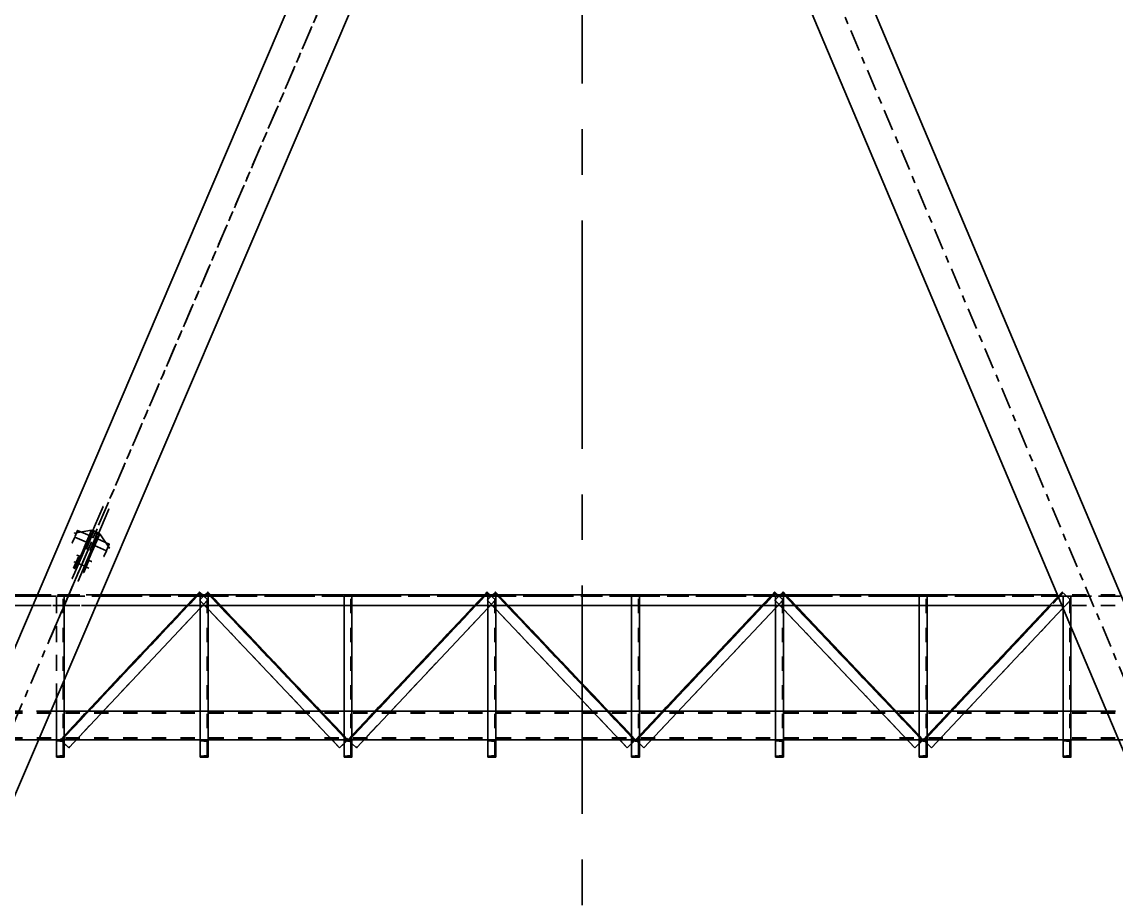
# Model space of a CAD drawing. Header units: millimetres. Extents: x 2368 to 8313, y 7493 to 11698.
# Drawn here: x 4810.7 to 4962.8, y 11250.8 to 11373.3 of the extents above; entities that cross this region are included whole.
import ezdxf

# ---------------------------------------------------------------- set-up
doc = ezdxf.new("R2010")
doc.units = ezdxf.units.MM
for name, pattern in [('CENTER', [50.8, 31.75, -6.35, 6.35, -6.35]), ('XKITLINE00', [0]), ('XKITLINE02', [4, 2, -2]), ('XKITLINE03', [6, 3, -1, 1, -1])]:
    doc.linetypes.add(name, pattern=pattern)
doc.styles.add('ROMANS', font='romans.shx')
doc.dimstyles.new('MD300', dxfattribs={"dimtxt": 2.5, "dimasz": 2.5, "dimexe": 1, "dimexo": 1, "dimgap": 0.5, "dimtad": 1, "dimdec": 1, "dimlfac": 50, "dimrnd": 0.5, "dimdsep": 46, "dimtxsty": 'ROMANS', "dimcen": 1, "dimclrd": 146, "dimclre": 146, "dimclrt": 30, "dimadec": 1, "dimazin": 2, "dimtfac": 1, "dimtdec": 1, "dimtmove": 0, "dimatfit": 1, "dimfxl": 1, "dimtolj": 1, "dimtzin": 0, "dimlwd": -1, "dimlwe": -1, "dimarcsym": 0})

# ---------------------------------------------------------------- blocks, each defined once
blk = doc.blocks.new('*D36')
at = {"color": 146, "transparency": 16777216}
for p, q in [((3888.59, 11276.27), (3888.59, 10979.26)), ((5216.59, 11054.98), (5216.59, 10979.26)), ((3891.09, 10980.26), (5214.09, 10980.26))]:
    blk.add_line(p, q, dxfattribs=at)
for points in [[(3891.09, 10980.68), (3891.09, 10979.85), (3888.59, 10980.26)], [(5214.09, 10980.68), (5214.09, 10979.85), (5216.59, 10980.26)]]:
    blk.add_solid(points, dxfattribs=at)
at = {"layer": 'Defpoints', "color": 0, "transparency": 16777216}
for p in [(3888.59, 11277.27), (5216.59, 11055.98), (5216.59, 10980.26)]:
    blk.add_point(p, dxfattribs=at)
at = {"color": 30, "transparency": 16777216, "insert": (4552.59, 10982.01), "char_height": 2.5, "attachment_point": 5, "style": 'ROMANS'}
blk.add_mtext('\\A1;66400', dxfattribs=at)
blk = doc.blocks.new('*D38')
at = {"color": 146, "transparency": 16777216}
for p, q in [((3888.58, 11276.27), (3888.58, 10968.16)), ((6544.59, 11276.27), (6544.59, 10968.16)), ((6542.09, 10969.16), (3891.08, 10969.16))]:
    blk.add_line(p, q, dxfattribs=at)
for points in [[(3891.08, 10969.58), (3891.08, 10968.75), (3888.58, 10969.16)], [(6542.09, 10969.58), (6542.09, 10968.75), (6544.59, 10969.16)]]:
    blk.add_solid(points, dxfattribs=at)
at = {"layer": 'Defpoints', "color": 0, "transparency": 16777216}
for p in [(3888.58, 11277.27), (6544.59, 11277.27), (3888.58, 10969.16)]:
    blk.add_point(p, dxfattribs=at)
at = {"color": 30, "transparency": 16777216, "insert": (5216.59, 10970.91), "char_height": 2.5, "attachment_point": 5, "style": 'ROMANS'}
blk.add_mtext('\\A1;132800', dxfattribs=at)

msp = doc.modelspace()

# ---------------------------------------------------------------- linework, layer by layer
at = {"color": 6, "linetype": 'CENTER'}
msp.add_line((4888.5882, 10907.5139), (4888.5882, 11495.735), dxfattribs=at)
at = {"color": 8, "linetype": 'XKITLINE03'}
for p, q in [((4724.5881, 11077.119), (4888.5881, 11460.5251)), ((4724.5882, 11077.119), (4888.5882, 11460.5251)), ((4888.5881, 11460.5251), (5052.5881, 11072.0118)), ((4888.5882, 11460.5251), (5052.5882, 11072.0118)), ((4814.4261, 11287.146), (4872.9122, 11423.8772)), ((4821.9418, 11305.8608), (4819.0685, 11299.1436)), ((4822.7693, 11305.5068), (4819.896, 11298.7896)), ((4817.9731, 11302.1767), (4820.3504, 11302.5726)), ((4818.0295, 11296.7144), (4820.9027, 11303.4317)), ((4818.4012, 11302.5419), (4818.0616, 11301.7479)), ((4820.0562, 11301.834), (4818.4012, 11302.5419)), ((4818.857, 11296.3605), (4821.7302, 11303.0777)), ((4820.3504, 11302.5726), (4819.3287, 11300.184)), ((4819.6296, 11300.023), (4820.6746, 11302.4661)), ((4821.1895, 11302.2459), (4820.1445, 11299.8028)), ((4820.6746, 11302.4661), (4820.935, 11302.3629)), ((4820.935, 11302.3629), (4821.1895, 11302.2459)), ((4818.0046, 11301.6148), (4817.665, 11300.8208)), ((4819.6596, 11300.9069), (4818.0046, 11301.6148)), ((4818.403, 11297.9691), (4819.6596, 11300.9069)), ((4818.7996, 11298.8962), (4820.0562, 11301.834)), ((4819.07, 11298.0027), (4820.2403, 11300.7389)), ((4819.9029, 11298.4243), (4821.1595, 11301.3621)), ((4821.4904, 11302.0849), (4820.4688, 11299.6964)), ((4821.1595, 11301.3621), (4822.8145, 11300.6542)), ((4822.846, 11300.0923), (4821.4904, 11302.0849)), ((4822.8145, 11300.6542), (4822.4749, 11299.8602)), ((4820.1213, 11300.4605), (4814.6347, 11287.6337)), ((4819.0685, 11299.1436), (4817.6592, 11295.8487)), ((4819.5063, 11297.4971), (4820.7629, 11300.4349)), ((4819.8841, 11299.906), (4819.6296, 11300.023)), ((4820.7629, 11300.4349), (4822.4179, 11299.727)), ((4822.4179, 11299.727), (4822.0783, 11298.933)), ((4817.8569, 11297.3027), (4818.2781, 11298.2873)), ((4818.1028, 11297.8775), (4817.8569, 11297.3027)), ((4817.9433, 11298.1657), (4818.403, 11297.9691)), ((4818.004, 11297.2398), (4818.4252, 11298.2243)), ((4818.2499, 11297.8146), (4818.004, 11297.2398)), ((4818.5239, 11298.8621), (4818.1028, 11297.8775)), ((4818.6711, 11298.7992), (4818.2499, 11297.8146)), ((4818.3399, 11299.0929), (4818.7996, 11298.8962)), ((4818.3995, 11296.4351), (4819.07, 11298.0027)), ((4819.5144, 11297.5161), (4818.4111, 11297.988)), ((4819.896, 11298.7896), (4818.4867, 11295.4948)), ((4819.2544, 11296.7049), (4819.6756, 11297.6895)), ((4819.9215, 11298.2643), (4819.5003, 11297.2798)), ((4820.3626, 11298.2277), (4819.9029, 11298.4243)), ((4814.6676, 11287.7106), (4818.3995, 11296.4351)), ((4817.6592, 11295.8487), (4818.0295, 11296.7144)), ((4818.4867, 11295.4948), (4818.857, 11296.3605)), ((4819.5003, 11297.2798), (4819.2544, 11296.7049)), ((4819.966, 11297.3005), (4819.5063, 11297.4971)), ((4814.6347, 11287.6337), (4814.6676, 11287.7106))]:
    msp.add_line(p, q, dxfattribs=at)
at = {"color": 8, "linetype": 'XKITLINE00'}
for p, q in [((4903.1527, 11436.455), (4969.5606, 11279.1356)), ((4873.6618, 11435.9436), (4807.5808, 11281.4566)), ((4895.6673, 11433.3218), (5037.8981, 11096.3795)), ((4881.1321, 11432.7801), (4739.3285, 11101.2657))]:
    msp.add_line(p, q, dxfattribs=at)
at = {"color": 3, "linetype": 'XKITLINE02'}
for p, q in [((4970.7162, 11293.5862), (4636.3956, 11293.5862)), ((4970.7162, 11293.4162), (4636.3956, 11293.4162)), ((4970.7162, 11293.4162), (4636.3956, 11293.4162)), ((4821.5926, 11293.5862), (4812.7692, 11293.5862)), ((4816.5591, 11293.4162), (4815.4591, 11293.4162)), ((4815.4591, 11279.2471), (4815.4591, 11293.4162)), ((4815.4591, 11271.0162), (4815.4591, 11293.4162)), ((4816.5591, 11293.4162), (4815.4591, 11293.4162)), ((4835.3565, 11293.9644), (4816.0091, 11273.4162)), ((4835.473, 11293.8547), (4816.1256, 11273.3065)), ((4816.4191, 11271.0162), (4816.4191, 11293.4162)), ((4816.4191, 11271.0162), (4816.4191, 11293.4162)), ((4816.5591, 11281.8187), (4816.5591, 11293.4162)), ((4816.5591, 11271.0162), (4816.5591, 11293.4162)), ((4835.0004, 11293.5862), (4833.588, 11292.0862)), ((4835.2201, 11293.5862), (4833.8078, 11292.0862)), ((4836.5214, 11292.8676), (4835.3565, 11293.9644)), ((4835.473, 11293.8547), (4835.3565, 11293.9644)), ((4836.5192, 11293.9667), (4835.3582, 11292.8657)), ((4836.118, 11293.5862), (4835.3583, 11292.8657)), ((4836.5591, 11293.4162), (4835.4591, 11293.4162)), ((4835.4591, 11292.0862), (4835.4591, 11293.4162)), ((4835.4591, 11271.0162), (4835.4591, 11293.4162)), ((4836.5591, 11293.4162), (4835.4591, 11293.4162)), ((4836.5214, 11292.8676), (4835.7582, 11293.5862)), ((4855.893, 11273.3061), (4836.4031, 11293.8566)), ((4836.4191, 11271.0162), (4836.4191, 11293.4162)), ((4836.4191, 11271.0162), (4836.4191, 11293.4162)), ((4856.0091, 11273.4162), (4836.5192, 11293.9667)), ((4836.5591, 11292.0862), (4836.5591, 11293.4162)), ((4836.5591, 11271.0162), (4836.5591, 11293.4162)), ((4838.0821, 11292.0862), (4836.6596, 11293.5862)), ((4838.3027, 11292.0862), (4836.8801, 11293.5862)), ((4856.5591, 11293.4162), (4855.4591, 11293.4162)), ((4855.4591, 11292.0862), (4855.4591, 11293.4162)), ((4855.4591, 11271.0162), (4855.4591, 11293.4162)), ((4856.5591, 11293.4162), (4855.4591, 11293.4162)), ((4875.3565, 11293.9644), (4856.0091, 11273.4162)), ((4875.473, 11293.8547), (4856.1256, 11273.3065)), ((4856.4191, 11271.0162), (4856.4191, 11293.4162)), ((4856.4191, 11271.0162), (4856.4191, 11293.4162)), ((4856.5591, 11292.0862), (4856.5591, 11293.4162)), ((4856.5591, 11271.0162), (4856.5591, 11293.4162)), ((4875.0004, 11293.5862), (4873.588, 11292.0862)), ((4875.2201, 11293.5862), (4873.8078, 11292.0862)), ((4875.473, 11293.8547), (4875.3565, 11293.9644)), ((4876.5214, 11292.8676), (4875.3565, 11293.9644)), ((4876.5192, 11293.9667), (4875.3582, 11292.8657)), ((4876.118, 11293.5862), (4875.3583, 11292.8657)), ((4876.5591, 11293.4162), (4875.4591, 11293.4162)), ((4875.4591, 11292.0862), (4875.4591, 11293.4162)), ((4875.4591, 11271.0162), (4875.4591, 11293.4162)), ((4876.5591, 11293.4162), (4875.4591, 11293.4162)), ((4876.5214, 11292.8676), (4875.7582, 11293.5862)), ((4895.893, 11273.3061), (4876.4031, 11293.8566)), ((4876.4191, 11271.0162), (4876.4191, 11293.4162)), ((4876.4191, 11271.0162), (4876.4191, 11293.4162)), ((4896.0091, 11273.4162), (4876.5192, 11293.9667)), ((4876.5591, 11292.0862), (4876.5591, 11293.4162)), ((4876.5591, 11271.0162), (4876.5591, 11293.4162)), ((4878.0821, 11292.0862), (4876.6596, 11293.5862)), ((4878.3027, 11292.0862), (4876.8801, 11293.5862)), ((4895.4591, 11292.0862), (4895.4591, 11293.4162)), ((4896.5591, 11293.4162), (4895.4591, 11293.4162)), ((4896.5591, 11293.4162), (4895.4591, 11293.4162)), ((4895.4591, 11271.0162), (4895.4591, 11293.4162)), ((4915.3565, 11293.9644), (4896.0091, 11273.4162)), ((4915.4729, 11293.8547), (4896.1256, 11273.3065)), ((4896.4191, 11271.0162), (4896.4191, 11293.4162)), ((4896.4191, 11271.0162), (4896.4191, 11293.4162)), ((4896.5591, 11292.0862), (4896.5591, 11293.4162)), ((4896.5591, 11271.0162), (4896.5591, 11293.4162)), ((4915.0004, 11293.5862), (4913.588, 11292.0862)), ((4915.2201, 11293.5862), (4913.8078, 11292.0862)), ((4915.473, 11293.8547), (4915.3565, 11293.9644)), ((4916.5214, 11292.8676), (4915.3565, 11293.9644)), ((4916.5192, 11293.9667), (4915.3582, 11292.8657)), ((4916.118, 11293.5862), (4915.3582, 11292.8657)), ((4915.4591, 11292.0862), (4915.4591, 11293.4162)), ((4916.5591, 11293.4162), (4915.4591, 11293.4162)), ((4916.5591, 11293.4162), (4915.4591, 11293.4162)), ((4915.4591, 11271.0162), (4915.4591, 11293.4162)), ((4916.5214, 11292.8676), (4915.7582, 11293.5862)), ((4916.5192, 11293.9667), (4916.4031, 11293.8566)), ((4935.893, 11273.3061), (4916.4031, 11293.8566)), ((4916.4191, 11271.0162), (4916.4191, 11293.4162)), ((4916.4191, 11271.0162), (4916.4191, 11293.4162)), ((4936.0091, 11273.4162), (4916.5192, 11293.9667)), ((4916.5591, 11292.0862), (4916.5591, 11293.4162)), ((4916.5591, 11271.0162), (4916.5591, 11293.4162)), ((4918.0821, 11292.0862), (4916.6595, 11293.5862)), ((4918.3026, 11292.0862), (4916.8801, 11293.5862)), ((4935.4591, 11292.0862), (4935.4591, 11293.4162)), ((4936.5591, 11293.4162), (4935.4591, 11293.4162)), ((4936.5591, 11293.4162), (4935.4591, 11293.4162)), ((4935.4591, 11271.0162), (4935.4591, 11293.4162)), ((4955.3565, 11293.9644), (4936.0091, 11273.4162)), ((4955.4729, 11293.8547), (4936.1256, 11273.3065)), ((4936.4191, 11271.0162), (4936.4191, 11293.4162)), ((4936.4191, 11271.0162), (4936.4191, 11293.4162)), ((4936.5591, 11292.0862), (4936.5591, 11293.4162)), ((4936.5591, 11271.0162), (4936.5591, 11293.4162)), ((4955.3565, 11293.9644), (4953.588, 11292.0862)), ((4955.473, 11293.8547), (4953.8078, 11292.0862)), ((4970.7162, 11293.5862), (4954.6527, 11293.5862)), ((4956.5214, 11292.8676), (4955.3565, 11293.9644)), ((4956.5214, 11292.8676), (4955.3565, 11293.9644)), ((4955.4591, 11291.6759), (4955.4591, 11293.4162)), ((4956.5591, 11293.4162), (4955.4591, 11293.4162)), ((4956.5591, 11293.4162), (4955.4591, 11293.4162)), ((4955.4591, 11271.0162), (4955.4591, 11293.4162)), ((4956.4191, 11271.0162), (4956.4191, 11293.4162)), ((4956.4191, 11271.0162), (4956.4191, 11293.4162)), ((4956.5591, 11289.07), (4956.5591, 11293.4162)), ((4956.5591, 11271.0162), (4956.5591, 11293.4162)), ((4970.7162, 11292.0862), (4636.3956, 11292.0862)), ((4820.951, 11292.0862), (4812.1276, 11292.0862)), ((4836.5214, 11292.8676), (4817.174, 11272.3194)), ((4854.8482, 11272.3152), (4835.3582, 11292.8657)), ((4836.5591, 11291.5995), (4835.3583, 11292.8657)), ((4836.5214, 11292.8676), (4835.4591, 11291.7394)), ((4876.5214, 11292.8676), (4857.174, 11272.3194)), ((4894.8482, 11272.3152), (4875.3582, 11292.8657)), ((4876.5591, 11291.5995), (4875.3583, 11292.8657)), ((4876.5214, 11292.8676), (4875.4591, 11291.7394)), ((4916.5214, 11292.8676), (4897.174, 11272.3194)), ((4916.5591, 11291.5995), (4915.3582, 11292.8657)), ((4934.8482, 11272.3152), (4915.3582, 11292.8657)), ((4916.5214, 11292.8676), (4915.4591, 11291.7394)), ((4956.5214, 11292.8676), (4937.174, 11272.3194)), ((4970.7162, 11292.0862), (4955.2859, 11292.0862)), ((4956.5214, 11292.8676), (4955.4406, 11291.7197)), ((4970.7229, 11277.4162), (4636.3956, 11277.4162)), ((4970.7228, 11277.4162), (4636.3956, 11277.4162)), ((4970.7229, 11277.2462), (4636.3956, 11277.2462)), ((4970.7228, 11277.2462), (4636.3956, 11277.2462)), ((4970.7229, 11277.1398), (4636.3956, 11277.1398)), ((4970.7228, 11277.1398), (4636.3956, 11277.1398)), ((4814.676, 11277.4162), (4798.3894, 11277.4162)), ((4816.5591, 11277.4162), (4815.4591, 11277.4162)), ((4821.973, 11277.4162), (4819.7753, 11277.4162)), ((4836.5591, 11277.4162), (4835.4591, 11277.4162)), ((4852.2156, 11277.4162), (4850.0105, 11277.4162)), ((4856.5591, 11277.4162), (4855.4591, 11277.4162)), ((4861.973, 11277.4162), (4859.7753, 11277.4162)), ((4876.5591, 11277.4162), (4875.4591, 11277.4162)), ((4892.2156, 11277.4162), (4890.0105, 11277.4162)), ((4896.5591, 11277.4162), (4895.4591, 11277.4162)), ((4901.973, 11277.4162), (4899.7753, 11277.4162)), ((4916.5591, 11277.4162), (4915.4591, 11277.4162)), ((4932.2156, 11277.4162), (4930.0104, 11277.4162)), ((4936.5591, 11277.4162), (4935.4591, 11277.4162)), ((4941.973, 11277.4162), (4939.7753, 11277.4162)), ((4956.5591, 11277.4162), (4955.4591, 11277.4162)), ((4970.7296, 11277.4162), (4961.4784, 11277.4162)), ((4970.7229, 11273.6926), (4636.3956, 11273.6926)), ((4970.7228, 11273.6926), (4636.3956, 11273.6926)), ((4970.7229, 11273.5862), (4636.3956, 11273.5862)), ((4970.7228, 11273.5862), (4636.3956, 11273.5862)), ((4970.7229, 11273.4162), (4636.3956, 11273.4162)), ((4970.7228, 11273.4162), (4636.3956, 11273.4162)), ((4812.965, 11273.4162), (4796.6786, 11273.4162)), ((4818.2067, 11273.4162), (4815.4591, 11273.4162)), ((4815.4591, 11273.4162), (4815.4591, 11273.2802)), ((4816.5591, 11273.4162), (4815.4591, 11273.4162)), ((4815.4591, 11273.4162), (4815.4591, 11273.2802)), ((4816.4191, 11273.2034), (4815.4591, 11273.2802)), ((4817.174, 11272.3194), (4816.0091, 11273.4162)), ((4816.5591, 11272.8983), (4816.0091, 11273.4162)), ((4816.5591, 11273.7669), (4816.5591, 11274.0003)), ((4816.5591, 11273.4162), (4816.5591, 11271.0162)), ((4816.5591, 11273.4162), (4816.5591, 11271.0162)), ((4836.5591, 11273.4162), (4835.4591, 11273.4162)), ((4835.4591, 11273.4162), (4835.4591, 11273.2802)), ((4836.5591, 11273.4162), (4835.4591, 11273.4162)), ((4835.4591, 11273.4162), (4835.4591, 11273.2802)), ((4836.4191, 11273.2034), (4835.4591, 11273.2802)), ((4836.5591, 11273.4162), (4836.5591, 11271.0162)), ((4836.5591, 11273.4162), (4836.5591, 11271.0162)), ((4858.2067, 11273.4162), (4853.804, 11273.4162)), ((4856.0091, 11273.4162), (4854.8482, 11272.3152)), ((4855.4591, 11273.7636), (4855.4591, 11273.9961)), ((4855.4591, 11273.4162), (4855.4591, 11273.2802)), ((4856.5591, 11273.4162), (4855.4591, 11273.4162)), ((4855.4591, 11273.4162), (4855.4591, 11273.2802)), ((4855.893, 11273.3061), (4855.4591, 11272.8946)), ((4856.4191, 11273.2034), (4855.4591, 11273.2802)), ((4856.5591, 11272.8983), (4856.0091, 11273.4162)), ((4857.174, 11272.3194), (4856.0091, 11273.4162)), ((4856.5591, 11273.7669), (4856.5591, 11274.0003)), ((4856.5591, 11273.4162), (4856.5591, 11271.0162)), ((4856.5591, 11273.4162), (4856.5591, 11271.0162)), ((4876.5591, 11273.4162), (4875.4591, 11273.4162)), ((4875.4591, 11273.4162), (4875.4591, 11273.2802)), ((4876.5591, 11273.4162), (4875.4591, 11273.4162)), ((4875.4591, 11273.4162), (4875.4591, 11273.2802)), ((4876.4191, 11273.2034), (4875.4591, 11273.2802)), ((4876.5591, 11273.4162), (4876.5591, 11271.0162)), ((4876.5591, 11273.4162), (4876.5591, 11271.0162)), ((4898.2067, 11273.4162), (4893.804, 11273.4162)), ((4896.0091, 11273.4162), (4894.8482, 11272.3152)), ((4895.4591, 11273.7636), (4895.4591, 11273.9961)), ((4895.4591, 11273.4162), (4895.4591, 11273.2802)), ((4896.5591, 11273.4162), (4895.4591, 11273.4162)), ((4895.4591, 11273.4162), (4895.4591, 11273.2802)), ((4895.893, 11273.3061), (4895.4591, 11272.8946)), ((4896.4191, 11273.2034), (4895.4591, 11273.2802)), ((4896.5591, 11272.8983), (4896.0091, 11273.4162)), ((4897.174, 11272.3194), (4896.0091, 11273.4162)), ((4896.5591, 11273.7669), (4896.5591, 11274.0003)), ((4896.5591, 11273.4162), (4896.5591, 11271.0162)), ((4896.5591, 11273.4162), (4896.5591, 11271.0162)), ((4916.5591, 11273.4162), (4915.4591, 11273.4162)), ((4915.4591, 11273.4162), (4915.4591, 11273.2802)), ((4916.5591, 11273.4162), (4915.4591, 11273.4162)), ((4915.4591, 11273.4162), (4915.4591, 11273.2802)), ((4916.4191, 11273.2034), (4915.4591, 11273.2802)), ((4916.5591, 11273.4162), (4916.5591, 11271.0162)), ((4916.5591, 11273.4162), (4916.5591, 11271.0162)), ((4938.2067, 11273.4162), (4933.804, 11273.4162)), ((4936.0091, 11273.4162), (4934.8482, 11272.3152)), ((4935.4591, 11273.7636), (4935.4591, 11273.9961)), ((4935.4591, 11273.4162), (4935.4591, 11273.2802)), ((4936.5591, 11273.4162), (4935.4591, 11273.4162)), ((4935.4591, 11273.4162), (4935.4591, 11273.2802)), ((4935.893, 11273.3061), (4935.4591, 11272.8946)), ((4936.4191, 11273.2034), (4935.4591, 11273.2802)), ((4936.5591, 11272.8983), (4936.0091, 11273.4162)), ((4937.174, 11272.3194), (4936.0091, 11273.4162)), ((4936.5591, 11273.7669), (4936.5591, 11274.0003)), ((4936.5591, 11273.4162), (4936.5591, 11271.0162)), ((4936.5591, 11273.4162), (4936.5591, 11271.0162)), ((4956.5591, 11273.4162), (4955.4591, 11273.4162)), ((4955.4591, 11273.4162), (4955.4591, 11273.2802)), ((4956.5591, 11273.4162), (4955.4591, 11273.4162)), ((4955.4591, 11273.4162), (4955.4591, 11273.2802)), ((4956.4191, 11273.2034), (4955.4591, 11273.2802)), ((4956.5591, 11273.4162), (4956.5591, 11271.0162)), ((4956.5591, 11273.4162), (4956.5591, 11271.0162)), ((4816.4191, 11273.2034), (4816.4191, 11271.229)), ((4816.4191, 11273.2034), (4816.4191, 11271.229)), ((4836.4191, 11273.2034), (4836.4191, 11271.229)), ((4836.4191, 11273.2034), (4836.4191, 11271.229)), ((4856.4191, 11273.2034), (4856.4191, 11271.229)), ((4856.4191, 11273.2034), (4856.4191, 11271.229)), ((4876.4191, 11273.2034), (4876.4191, 11271.229)), ((4876.4191, 11273.2034), (4876.4191, 11271.229)), ((4896.4191, 11273.2034), (4896.4191, 11271.229)), ((4896.4191, 11273.2034), (4896.4191, 11271.229)), ((4916.4191, 11273.2034), (4916.4191, 11271.229)), ((4916.4191, 11273.2034), (4916.4191, 11271.229)), ((4936.4191, 11273.2034), (4936.4191, 11271.229)), ((4936.4191, 11273.2034), (4936.4191, 11271.229)), ((4956.4191, 11273.2034), (4956.4191, 11271.229)), ((4956.4191, 11273.2034), (4956.4191, 11271.229)), ((4816.4191, 11271.229), (4815.4591, 11271.1522)), ((4815.4591, 11271.1522), (4815.4591, 11271.0162)), ((4815.4591, 11271.1522), (4815.4591, 11271.0162)), ((4816.5591, 11271.0162), (4815.4591, 11271.0162)), ((4816.5591, 11271.0162), (4815.4591, 11271.0162)), ((4836.4191, 11271.229), (4835.4591, 11271.1522)), ((4835.4591, 11271.1522), (4835.4591, 11271.0162)), ((4835.4591, 11271.1522), (4835.4591, 11271.0162)), ((4836.5591, 11271.0162), (4835.4591, 11271.0162)), ((4836.5591, 11271.0162), (4835.4591, 11271.0162)), ((4856.4191, 11271.229), (4855.4591, 11271.1522)), ((4855.4591, 11271.1522), (4855.4591, 11271.0162)), ((4855.4591, 11271.1522), (4855.4591, 11271.0162)), ((4856.5591, 11271.0162), (4855.4591, 11271.0162)), ((4856.5591, 11271.0162), (4855.4591, 11271.0162)), ((4876.4191, 11271.229), (4875.4591, 11271.1522)), ((4875.4591, 11271.1522), (4875.4591, 11271.0162)), ((4875.4591, 11271.1522), (4875.4591, 11271.0162)), ((4876.5591, 11271.0162), (4875.4591, 11271.0162)), ((4876.5591, 11271.0162), (4875.4591, 11271.0162)), ((4896.4191, 11271.229), (4895.4591, 11271.1522)), ((4895.4591, 11271.1522), (4895.4591, 11271.0162)), ((4895.4591, 11271.1522), (4895.4591, 11271.0162)), ((4896.5591, 11271.0162), (4895.4591, 11271.0162)), ((4896.5591, 11271.0162), (4895.4591, 11271.0162)), ((4916.4191, 11271.229), (4915.4591, 11271.1522)), ((4915.4591, 11271.1522), (4915.4591, 11271.0162)), ((4915.4591, 11271.1522), (4915.4591, 11271.0162)), ((4916.5591, 11271.0162), (4915.4591, 11271.0162)), ((4916.5591, 11271.0162), (4915.4591, 11271.0162)), ((4936.4191, 11271.229), (4935.4591, 11271.1522)), ((4935.4591, 11271.1522), (4935.4591, 11271.0162)), ((4935.4591, 11271.1522), (4935.4591, 11271.0162)), ((4936.5591, 11271.0162), (4935.4591, 11271.0162)), ((4936.5591, 11271.0162), (4935.4591, 11271.0162)), ((4956.4191, 11271.229), (4955.4591, 11271.1522)), ((4955.4591, 11271.1522), (4955.4591, 11271.0162)), ((4955.4591, 11271.1522), (4955.4591, 11271.0162)), ((4956.5591, 11271.0162), (4955.4591, 11271.0162)), ((4956.5591, 11271.0162), (4955.4591, 11271.0162))]:
    msp.add_line(p, q, dxfattribs=at)
at = {"color": 1, "linetype": 'XKITLINE03'}
for p, q in [((4636.3956, 11293.4162), (4970.7162, 11293.4162)), ((4636.3956, 11293.4162), (4970.7162, 11293.4162)), ((4835.3565, 11293.9644), (4816.0091, 11273.4162)), ((4816.0091, 11273.4162), (4835.3565, 11293.9644)), ((4816.5591, 11293.4162), (4816.5591, 11271.0162)), ((4816.5591, 11271.0162), (4816.5591, 11293.4162)), ((4856.0091, 11273.4162), (4836.5192, 11293.9667)), ((4836.5192, 11293.9667), (4856.0091, 11273.4162)), ((4836.5591, 11293.4162), (4836.5591, 11271.0162)), ((4836.5591, 11271.0162), (4836.5591, 11293.4162)), ((4856.0091, 11273.4162), (4875.3565, 11293.9644)), ((4875.3565, 11293.9644), (4856.0091, 11273.4162)), ((4856.5591, 11293.4162), (4856.5591, 11271.0162)), ((4856.5591, 11271.0162), (4856.5591, 11293.4162)), ((4876.5192, 11293.9667), (4896.0091, 11273.4162)), ((4896.0091, 11273.4162), (4876.5192, 11293.9667)), ((4876.5591, 11293.4162), (4876.5591, 11271.0162)), ((4876.5591, 11271.0162), (4876.5591, 11293.4162)), ((4915.3565, 11293.9644), (4896.0091, 11273.4162)), ((4896.0091, 11273.4162), (4915.3565, 11293.9644)), ((4896.5591, 11271.0162), (4896.5591, 11293.4162)), ((4896.5591, 11293.4162), (4896.5591, 11271.0162)), ((4936.0091, 11273.4162), (4916.5192, 11293.9667)), ((4916.5192, 11293.9667), (4936.0091, 11273.4162)), ((4916.5591, 11271.0162), (4916.5591, 11293.4162)), ((4916.5591, 11293.4162), (4916.5591, 11271.0162)), ((4955.3565, 11293.9644), (4936.0091, 11273.4162)), ((4936.0091, 11273.4162), (4955.3565, 11293.9644)), ((4936.5591, 11271.0162), (4936.5591, 11293.4162)), ((4936.5591, 11293.4162), (4936.5591, 11271.0162)), ((4956.5591, 11271.0162), (4956.5591, 11293.4162)), ((4956.5591, 11293.4162), (4956.5591, 11271.0162)), ((4636.3956, 11273.4162), (4970.7229, 11273.4162)), ((4970.7228, 11273.4162), (4636.3956, 11273.4162)), ((4816.5591, 11273.4162), (4816.5591, 11273.4162)), ((4836.5591, 11273.4162), (4836.5591, 11273.4162)), ((4856.5591, 11273.4162), (4856.5591, 11273.4162)), ((4876.5591, 11273.4162), (4876.5591, 11273.4162)), ((4896.5591, 11273.4162), (4896.5591, 11273.4162)), ((4916.5591, 11273.4162), (4916.5591, 11273.4162)), ((4936.5591, 11273.4162), (4936.5591, 11273.4162)), ((4956.5591, 11273.4162), (4956.5591, 11273.4162))]:
    msp.add_line(p, q, dxfattribs=at)
at = {"color": 7, "linetype": 'XKITLINE00'}
for p, q in [((4812.7692, 11293.5862), (4798.3633, 11293.5862)), ((4954.6528, 11293.5862), (4821.5926, 11293.5862)), ((4835.3565, 11293.9644), (4835.0004, 11293.5862)), ((4835.473, 11293.8547), (4835.2201, 11293.5862)), ((4835.473, 11293.8547), (4835.3565, 11293.9644)), ((4835.7582, 11293.5862), (4835.473, 11293.8547)), ((4836.5192, 11293.9667), (4836.118, 11293.5862)), ((4836.6596, 11293.5862), (4836.4031, 11293.8566)), ((4836.8801, 11293.5862), (4836.5192, 11293.9667)), ((4875.3565, 11293.9644), (4875.0004, 11293.5862)), ((4875.473, 11293.8547), (4875.2201, 11293.5862)), ((4875.473, 11293.8547), (4875.3565, 11293.9644)), ((4875.7582, 11293.5862), (4875.473, 11293.8547)), ((4876.5192, 11293.9667), (4876.118, 11293.5862)), ((4876.6596, 11293.5862), (4876.4031, 11293.8566)), ((4876.8801, 11293.5862), (4876.5192, 11293.9667)), ((4915.3565, 11293.9644), (4915.0004, 11293.5862)), ((4915.473, 11293.8547), (4915.2201, 11293.5862)), ((4915.3565, 11293.9644), (4915.473, 11293.8547)), ((4915.7582, 11293.5862), (4915.473, 11293.8547)), ((4916.5192, 11293.9667), (4916.118, 11293.5862)), ((4916.6595, 11293.5862), (4916.4031, 11293.8566)), ((4916.8801, 11293.5862), (4916.5192, 11293.9667)), ((4812.1276, 11292.0862), (4799.043, 11292.0862)), ((4833.588, 11292.0862), (4816.0091, 11273.4162)), ((4833.8078, 11292.0862), (4816.1256, 11273.3065)), ((4835.4591, 11291.7394), (4817.174, 11272.3194)), ((4955.286, 11292.0862), (4820.951, 11292.0862)), ((4835.4591, 11271.0162), (4835.4591, 11292.0862)), ((4836.5591, 11271.0162), (4836.5591, 11292.0862)), ((4854.8482, 11272.3152), (4836.5591, 11291.5995)), ((4855.893, 11273.3061), (4838.0821, 11292.0862)), ((4856.0091, 11273.4162), (4838.3027, 11292.0862)), ((4855.4591, 11273.9961), (4855.4591, 11292.0862)), ((4873.588, 11292.0862), (4856.0091, 11273.4162)), ((4873.8078, 11292.0862), (4856.1256, 11273.3065)), ((4856.5591, 11274.0003), (4856.5591, 11292.0862)), ((4875.4591, 11291.7394), (4857.174, 11272.3194)), ((4875.4591, 11271.0162), (4875.4591, 11292.0862)), ((4876.5591, 11271.0162), (4876.5591, 11292.0862)), ((4894.8482, 11272.3152), (4876.5591, 11291.5995)), ((4895.893, 11273.3061), (4878.0821, 11292.0862)), ((4896.0091, 11273.4162), (4878.3027, 11292.0862)), ((4895.4591, 11273.9961), (4895.4591, 11292.0862)), ((4913.588, 11292.0862), (4896.0091, 11273.4162)), ((4913.8078, 11292.0862), (4896.1256, 11273.3065)), ((4896.5591, 11274.0003), (4896.5591, 11292.0862)), ((4915.4591, 11291.7394), (4897.174, 11272.3194)), ((4915.4591, 11271.0162), (4915.4591, 11292.0862)), ((4916.5591, 11271.0162), (4916.5591, 11292.0862)), ((4934.8482, 11272.3152), (4916.5591, 11291.5995)), ((4935.893, 11273.3061), (4918.0821, 11292.0862)), ((4936.0091, 11273.4162), (4918.3026, 11292.0862)), ((4935.4591, 11273.9961), (4935.4591, 11292.0862)), ((4953.588, 11292.0862), (4936.0091, 11273.4162)), ((4953.8078, 11292.0862), (4936.1256, 11273.3065)), ((4936.5591, 11274.0003), (4936.5591, 11292.0862)), ((4955.4406, 11291.7197), (4937.174, 11272.3194)), ((4955.4591, 11271.0162), (4955.4591, 11291.6759)), ((4956.5591, 11271.0162), (4956.5591, 11289.07)), ((4816.5591, 11274.0003), (4816.5591, 11281.8187)), ((4815.4591, 11271.0162), (4815.4591, 11279.2471)), ((4815.4591, 11277.4162), (4814.676, 11277.4162)), ((4819.7753, 11277.4162), (4816.5591, 11277.4162)), ((4835.4591, 11277.4162), (4821.973, 11277.4162)), ((4850.0105, 11277.4162), (4836.5591, 11277.4162)), ((4855.4591, 11277.4162), (4852.2156, 11277.4162)), ((4859.7753, 11277.4162), (4856.5591, 11277.4162)), ((4875.4591, 11277.4162), (4861.973, 11277.4162)), ((4890.0105, 11277.4162), (4876.5591, 11277.4162)), ((4895.4591, 11277.4162), (4892.2156, 11277.4162)), ((4899.7753, 11277.4162), (4896.5591, 11277.4162)), ((4915.4591, 11277.4162), (4901.973, 11277.4162)), ((4930.0104, 11277.4162), (4916.5591, 11277.4162)), ((4935.4591, 11277.4162), (4932.2156, 11277.4162)), ((4939.7753, 11277.4162), (4936.5591, 11277.4162)), ((4955.4591, 11277.4162), (4941.973, 11277.4162)), ((4961.4784, 11277.4162), (4956.5591, 11277.4162)), ((4815.4591, 11273.4162), (4812.965, 11273.4162)), ((4816.1256, 11273.3065), (4816.0091, 11273.4162)), ((4816.5591, 11271.0162), (4816.5591, 11273.7669)), ((4835.4591, 11273.4162), (4818.2067, 11273.4162)), ((4853.804, 11273.4162), (4836.5591, 11273.4162)), ((4855.4591, 11271.0162), (4855.4591, 11273.7636)), ((4856.0091, 11273.4162), (4855.893, 11273.3061)), ((4856.1256, 11273.3065), (4856.0091, 11273.4162)), ((4856.5591, 11271.0162), (4856.5591, 11273.7669)), ((4875.4591, 11273.4162), (4858.2067, 11273.4162)), ((4893.804, 11273.4162), (4876.5591, 11273.4162)), ((4895.4591, 11271.0162), (4895.4591, 11273.7636)), ((4896.0091, 11273.4162), (4895.893, 11273.3061)), ((4896.0091, 11273.4162), (4896.1256, 11273.3065)), ((4896.5591, 11271.0162), (4896.5591, 11273.7669)), ((4915.4591, 11273.4162), (4898.2067, 11273.4162)), ((4933.804, 11273.4162), (4916.5591, 11273.4162)), ((4935.4591, 11271.0162), (4935.4591, 11273.7636)), ((4936.0091, 11273.4162), (4935.893, 11273.3061)), ((4936.0091, 11273.4162), (4936.1256, 11273.3065)), ((4936.5591, 11271.0162), (4936.5591, 11273.7669)), ((4955.4591, 11273.4162), (4938.2067, 11273.4162)), ((4963.1669, 11273.4162), (4956.5591, 11273.4162)), ((4817.174, 11272.3194), (4816.5591, 11272.8983)), ((4855.4591, 11272.8946), (4854.8482, 11272.3152)), ((4857.174, 11272.3194), (4856.5591, 11272.8983)), ((4895.4591, 11272.8946), (4894.8482, 11272.3152)), ((4897.174, 11272.3194), (4896.5591, 11272.8983)), ((4935.4591, 11272.8946), (4934.8482, 11272.3152)), ((4937.174, 11272.3194), (4936.5591, 11272.8983)), ((4816.5591, 11271.0162), (4815.4591, 11271.0162)), ((4836.5591, 11271.0162), (4835.4591, 11271.0162)), ((4856.5591, 11271.0162), (4855.4591, 11271.0162)), ((4876.5591, 11271.0162), (4875.4591, 11271.0162)), ((4896.5591, 11271.0162), (4895.4591, 11271.0162)), ((4916.5591, 11271.0162), (4915.4591, 11271.0162)), ((4936.5591, 11271.0162), (4935.4591, 11271.0162)), ((4956.5591, 11271.0162), (4955.4591, 11271.0162))]:
    msp.add_line(p, q, dxfattribs=at)
at = {"color": 8, "linetype": 'XKITLINE00'}
for centre in [(4821.9418, 11305.8608), (4822.7693, 11305.5068), (4817.9731, 11302.1767), (4818.4012, 11302.5419), (4818.4012, 11302.5419), (4820.3504, 11302.5726), (4820.3504, 11302.5726), (4820.6746, 11302.4661), (4820.6746, 11302.4661), (4820.9027, 11303.4317), (4820.935, 11302.3629), (4820.935, 11302.3629), (4821.1895, 11302.2459), (4821.1895, 11302.2459), (4821.7302, 11303.0777), (4817.665, 11300.8208), (4818.0046, 11301.6148), (4818.0046, 11301.6148), (4818.0616, 11301.7479), (4819.6596, 11300.9069), (4819.6596, 11300.9069), (4820.0562, 11301.834), (4820.0562, 11301.834), (4820.2403, 11300.7389), (4821.1595, 11301.3621), (4821.1595, 11301.3621), (4821.4904, 11302.0849), (4821.4904, 11302.0849), (4822.8145, 11300.6542), (4822.8145, 11300.6542), (4819.0685, 11299.1436), (4819.0685, 11299.1436), (4819.3287, 11300.184), (4819.6296, 11300.023), (4819.6296, 11300.023), (4819.8841, 11299.906), (4820.1213, 11300.4605), (4820.1445, 11299.8028), (4820.4688, 11299.6964), (4820.7629, 11300.4349), (4820.7629, 11300.4349), (4822.4179, 11299.727), (4822.4179, 11299.727), (4822.4749, 11299.8602), (4822.846, 11300.0923), (4817.9433, 11298.1657), (4818.1028, 11297.8775), (4818.1028, 11297.8775), (4818.2499, 11297.8146), (4818.2499, 11297.8146), (4818.2781, 11298.2873), (4818.3399, 11299.0929), (4818.403, 11297.9691), (4818.403, 11297.9691), (4818.4111, 11297.988), (4818.4252, 11298.2243), (4818.5239, 11298.8621), (4818.6711, 11298.7992), (4818.7996, 11298.8962), (4818.7996, 11298.8962), (4819.07, 11298.0027), (4819.07, 11298.0027), (4819.6756, 11297.6895), (4819.896, 11298.7896), (4819.896, 11298.7896), (4819.9029, 11298.4243), (4819.9029, 11298.4243), (4819.9215, 11298.2643), (4820.3626, 11298.2277), (4822.0783, 11298.933), (4817.8569, 11297.3027), (4817.8569, 11297.3027), (4818.004, 11297.2398), (4818.004, 11297.2398), (4818.0295, 11296.7144), (4818.0295, 11296.7144), (4818.3995, 11296.4351), (4818.3995, 11296.4351), (4818.857, 11296.3605), (4818.857, 11296.3605), (4819.2544, 11296.7049), (4819.2544, 11296.7049), (4819.5003, 11297.2798), (4819.5003, 11297.2798), (4819.5063, 11297.4971), (4819.5063, 11297.4971), (4819.5144, 11297.5161), (4819.966, 11297.3005), (4817.6592, 11295.8487), (4817.6592, 11295.8487), (4818.4867, 11295.4948), (4818.4867, 11295.4948), (4814.4261, 11287.146), (4814.6347, 11287.6337), (4814.6347, 11287.6337), (4814.6676, 11287.7106), (4814.6676, 11287.7106)]:
    msp.add_circle(centre, 0.004, dxfattribs=at)
at = {"color": 1, "linetype": 'XKITLINE00'}
for centre in [(4816.5591, 11293.4162), (4816.5591, 11293.4162), (4835.3565, 11293.9644), (4835.3565, 11293.9644), (4836.5192, 11293.9667), (4836.5192, 11293.9667), (4836.5591, 11293.4162), (4836.5591, 11293.4162), (4856.5591, 11293.4162), (4856.5591, 11293.4162), (4875.3565, 11293.9644), (4875.3565, 11293.9644), (4876.5192, 11293.9667), (4876.5192, 11293.9667), (4876.5591, 11293.4162), (4876.5591, 11293.4162), (4896.5591, 11293.4162), (4896.5591, 11293.4162), (4915.3565, 11293.9644), (4915.3565, 11293.9644), (4916.5192, 11293.9667), (4916.5192, 11293.9667), (4916.5591, 11293.4162), (4916.5591, 11293.4162), (4936.5591, 11293.4162), (4936.5591, 11293.4162), (4955.3565, 11293.9644), (4955.3565, 11293.9644), (4956.5591, 11293.4162), (4956.5591, 11293.4162), (4816.0091, 11273.4162), (4816.0091, 11273.4162), (4816.5591, 11273.4162), (4836.5591, 11273.4162), (4856.0091, 11273.4162), (4856.0091, 11273.4162), (4856.0091, 11273.4162), (4856.0091, 11273.4162), (4856.5591, 11273.4162), (4876.5591, 11273.4162), (4896.0091, 11273.4162), (4896.0091, 11273.4162), (4896.0091, 11273.4162), (4896.0091, 11273.4162), (4896.5591, 11273.4162), (4916.5591, 11273.4162), (4936.0091, 11273.4162), (4936.0091, 11273.4162), (4936.0091, 11273.4162), (4936.0091, 11273.4162), (4936.5591, 11273.4162), (4956.5591, 11273.4162), (4816.5591, 11271.0162), (4816.5591, 11271.0162), (4836.5591, 11271.0162), (4836.5591, 11271.0162), (4856.5591, 11271.0162), (4856.5591, 11271.0162), (4876.5591, 11271.0162), (4876.5591, 11271.0162), (4896.5591, 11271.0162), (4896.5591, 11271.0162), (4916.5591, 11271.0162), (4916.5591, 11271.0162), (4936.5591, 11271.0162), (4936.5591, 11271.0162), (4956.5591, 11271.0162), (4956.5591, 11271.0162)]:
    msp.add_circle(centre, 0.004, dxfattribs=at)

# ---------------------------------------------------------------- dimensions: what is measured, and where the dimension line sits
for base, p1, p2, picture, middle in [((3888.5836, 10969.1621), (6544.5882, 11277.2708), (3888.5836, 11277.2703), '*D38', (5216.5859, 10970.9121)), ((5216.5882, 10980.2647), (3888.5882, 11277.2717), (5216.5882, 11055.9804), '*D36', (4552.5882, 10982.0147))]:
    dim = msp.add_linear_dim(base=base, p1=p1, p2=p2, dimstyle='MD300')
    dim.commit()
    dim.dimension.update_dxf_attribs({"geometry": picture, "text_midpoint": middle})

doc.saveas('drawing.dxf')
